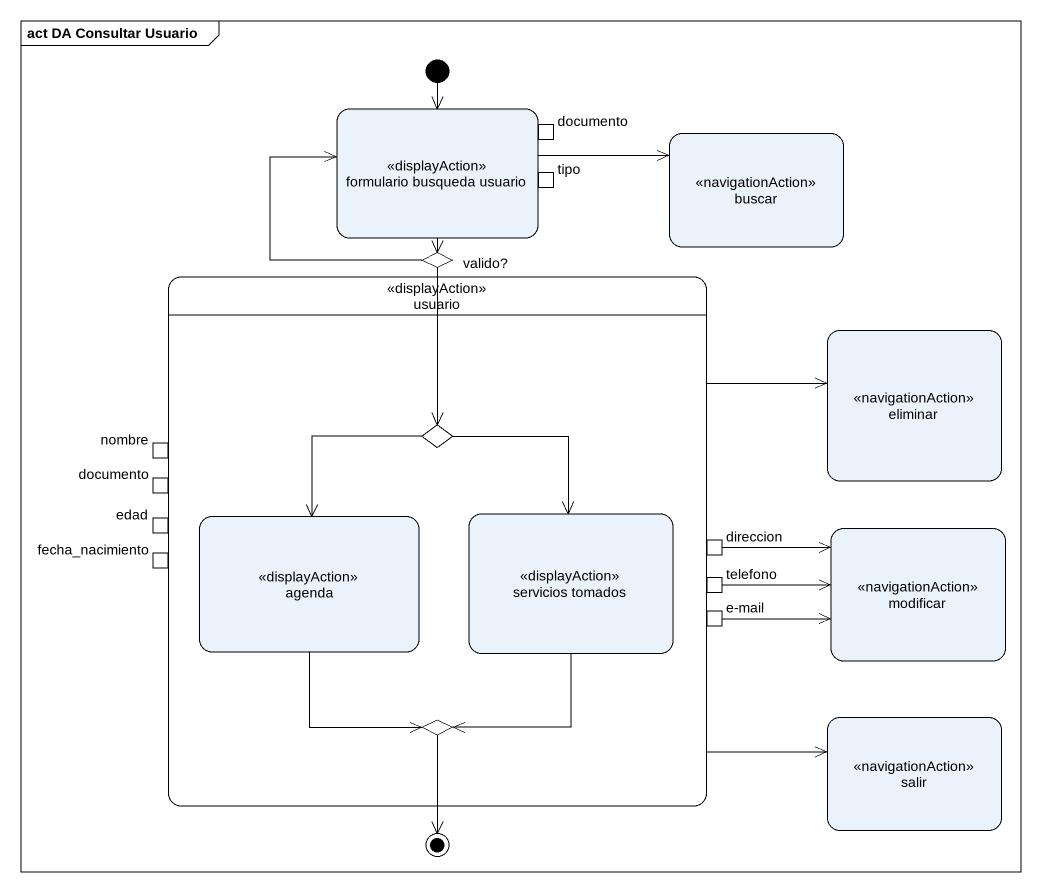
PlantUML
@startuml
mainframe act DA Consultar Usuario
hide empty description
state "formulario busqueda usuario" as formulario_busqueda_usuario <<displayAction>> {
  state documento <<inputPin>>
  state tipo <<inputPin>>
}
state buscar <<navigationAction>>
state usuario <<displayAction>> {
  state nombre <<outputPin>>
  state choice1 <<choice>>
  state "documento" as documento_2 <<outputPin>>
  state edad <<outputPin>>
  state agenda <<displayAction>>
  state "servicios tomados" as servicios_tomados <<displayAction>>
  state fecha_nacimiento <<outputPin>>
  state direccion <<outputPin>>
  state telefono <<outputPin>>
  state "e-mail" as e_mail <<outputPin>>
  state choice2 <<choice>>
}
state "valido?" as valido <<choice>>
state eliminar <<navigationAction>>
state modificar <<navigationAction>>
state salir <<navigationAction>>
state final1 <<end>>
[*] --> formulario_busqueda_usuario
formulario_busqueda_usuario -right-> buscar
formulario_busqueda_usuario --> valido
usuario -right-> eliminar
usuario -right-> salir
valido -up-> formulario_busqueda_usuario
valido --> choice1
choice1 --> agenda
choice1 --> servicios_tomados
agenda --> choice2
servicios_tomados --> choice2
direccion -right-> modificar
telefono -right-> modificar
e_mail -right-> modificar
choice2 --> final1
@enduml
